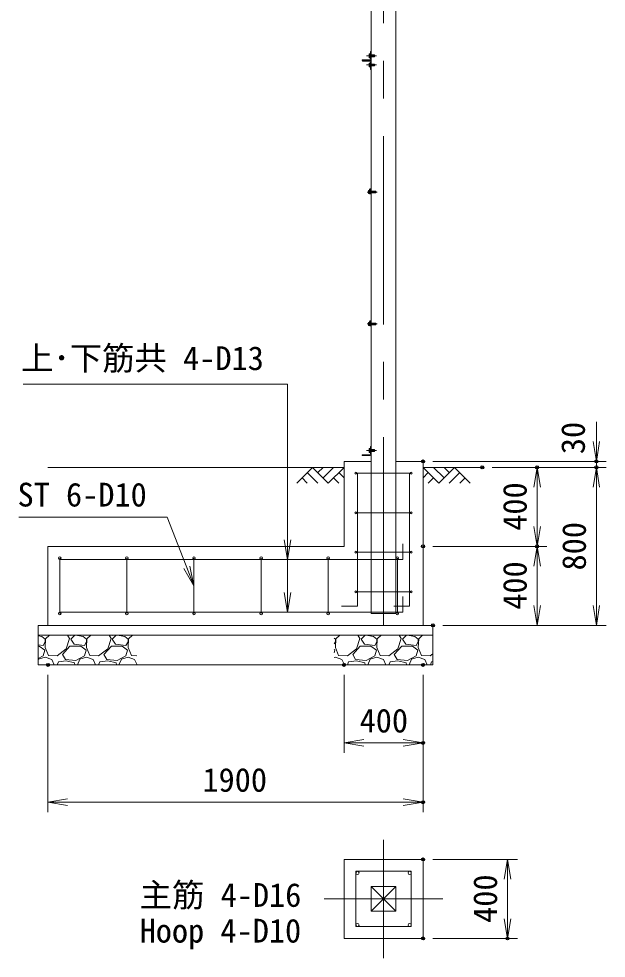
# Model space of a CAD drawing. Units: millimetres at full size. Extents: x -10500 to 10500, y -7425 to 7425.
# Drawn here: x -1393 to 1582, y -4260 to 497 of the extents above; entities that cross this region are included whole.
import ezdxf
from ezdxf.enums import TextEntityAlignment as Align

# ---------------------------------------------------------------- set-up
doc = ezdxf.new("R2010")
doc.units = ezdxf.units.MM
doc.header["$LTSCALE"] = 30
doc.header["$PDMODE"] = 32
doc.header["$PDSIZE"] = 15
doc.linetypes.add('USER1', pattern=[50.8, 31.75, -6.35, 6.35, -6.35])
for name, color, linetype, lineweight in [('0-0_D-STR-TXT', 7, 'Continuous', 13), ('0-1_D-STR-DIM', 7, 'Continuous', 13), ('0-2_D-STR1', 1, 'Continuous', 18), ('0-3_D-BMK', 2, 'USER1', 13), ('0-4_D-STR3', 3, 'Continuous', 13), ('0-5_D-BGD', 7, 'Continuous', 18), ('0-6_0', 7, 'Continuous', 18), ('0-A_D-STR4', 7, 'Continuous', 18), ('0-B_D-DCR-HCH', 7, 'Continuous', 13)]:
    doc.layers.add(name, color=color, linetype=linetype, lineweight=lineweight)
doc.layers.add('0-7_Defpoints', color=253, linetype='Continuous')
doc.styles.add('ＭＳ ゴシック', font='')
doc.styles.get('ＭＳ ゴシック').set_extended_font_data('MS Gothic')

# ---------------------------------------------------------------- blocks, each defined once
blk = doc.blocks.new('_Open')
at = {"layer": '0-6_0'}
blk.add_line((-30, 5), (0, 0), dxfattribs=at)
blk.add_lwpolyline([(-30, -5), (0, 0), (-30, 0)], dxfattribs=at)

msp = doc.modelspace()

# ---------------------------------------------------------------- linework, layer by layer
at = {"layer": '0-0_D-STR-TXT'}
msp.add_line((-32.7, -1352.94), (-32.7, -2238.8), dxfattribs=at)
for points in [[(-1370.66, -1352.94), (-32.7, -1352.94), (-32.7, -2505.8)], [(-1393.34, -2026.24), (-641.29, -2026.24), (-506.68, -2372.43)]]:
    msp.add_lwpolyline(points, dxfattribs=at)
at = {"layer": '0-1_D-STR-DIM'}
for p, q in [((1531.97, -1644.3), (1531.97, -1544.3)), ((704.04, -1744.3), (1581.97, -1744.3)), ((1531.97, -1774.3), (1531.97, -1744.3)), ((1004.04, -1774.3), (1281.97, -1774.3)), ((1004.04, -1774.3), (1581.97, -1774.3)), ((1004.04, -1774.3), (1581.97, -1774.3)), ((1231.97, -2174.3), (1231.97, -1774.3)), ((1531.97, -2574.3), (1531.97, -1774.3)), ((1531.97, -1874.3), (1531.97, -1974.3)), ((704.04, -2174.3), (1281.97, -2174.3)), ((704.04, -2174.3), (1281.97, -2174.3)), ((1231.97, -2574.3), (1231.97, -2174.3)), ((754.04, -2574.3), (1281.97, -2574.3)), ((754.04, -2574.3), (1581.97, -2574.3)), ((-1245.96, -2824.3), (-1245.96, -3519.64)), ((254.04, -2824.3), (254.04, -3219.64)), ((654.04, -2824.3), (654.04, -3519.64)), ((654.04, -2824.3), (654.04, -3219.64)), ((254.04, -3169.64), (654.04, -3169.64)), ((-1245.96, -3469.64), (654.04, -3469.64)), ((704.04, -3759.52), (1131.97, -3759.52)), ((1081.97, -3759.52), (1081.97, -4159.52)), ((704.04, -4159.52), (1131.97, -4159.52))]:
    msp.add_line(p, q, dxfattribs=at)
at = {"layer": '0-2_D-STR1'}
for p, q in [((516.54, -2514.3), (516.54, 4285.7)), ((346.54, 285.7), (346.54, 286.7)), ((346.54, 285.7), (386.54, 285.7)), ((346.54, 285.7), (346.54, 284.7)), ((346.54, 285.7), (386.54, 285.7)), ((349.54, 289.7), (383.04, 289.7)), ((387.54, 294.2), (387.54, 327.7)), ((390.54, 330.7), (391.54, 330.7)), ((391.54, 290.7), (391.54, 330.7)), ((349.54, 281.7), (383.04, 281.7)), ((387.54, 277.2), (387.54, 243.7)), ((390.54, 240.7), (391.54, 240.7)), ((391.54, 280.7), (391.54, 240.7)), ((349.54, -1710.3), (383.04, -1710.3)), ((387.54, -1705.8), (387.54, -1672.3)), ((390.54, -1669.3), (391.54, -1669.3)), ((391.54, -1709.3), (391.54, -1669.3)), ((346.54, -1714.3), (346.54, -1713.3)), ((346.54, -1714.3), (386.54, -1714.3)), ((391.54, -2514.3), (516.54, -2514.3)), ((391.54, -4022.02), (516.54, -3897.02)), ((391.54, -3897.02), (516.54, -4022.02))]:
    msp.add_line(p, q, dxfattribs=at)
msp.add_lwpolyline([(516.54, 4285.7), (391.54, 4285.7), (391.54, -2514.3)], dxfattribs=at)
msp.add_lwpolyline([(391.54, -3897.02), (391.54, -4022.02), (516.54, -4022.02), (516.54, -3897.02)], close=True, dxfattribs=at)
for centre, radius, start, end in [((349.54, 286.7), 3, 90, 180), ((383.04, 294.2), 4.5, 270, 0), ((386.54, 290.7), 5, 270, 0), ((386.54, 280.7), 5, 0, 90), ((390.54, 327.7), 3, 90, 180), ((349.54, 284.7), 3, 180, 270), ((383.04, 277.2), 4.5, 0, 90), ((390.54, 243.7), 3, 180, 270), ((349.54, -1713.3), 3, 90, 180), ((383.04, -1705.8), 4.5, 270, 0), ((386.54, -1709.3), 5, 270, 0), ((390.54, -1672.3), 3, 90, 180)]:
    msp.add_arc(centre, radius, start, end, dxfattribs=at)
at = {"layer": '0-3_D-BMK'}
for p, q in [((454.04, -2574.3), (454.04, 4345.7)), ((418.44, 308.7), (368.44, 308.7)), ((418.44, 262.7), (368.44, 262.7)), ((371.22, -380.3), (421.22, -380.3)), ((371.22, -1048.3), (421.22, -1048.3)), ((418.44, -1689.3), (368.44, -1689.3)), ((454.04, -3659.52), (454.04, -4259.52)), ((154.04, -3959.52), (754.04, -3959.52))]:
    msp.add_line(p, q, dxfattribs=at)
at = {"layer": '0-4_D-STR3'}
for p, q in [((380.54, 316.95), (381.45, 318.52)), ((380.54, 316.95), (380.54, 300.45)), ((380.54, 300.45), (381.45, 298.89)), ((381.45, 318.52), (387.54, 318.52)), ((381.45, 313.61), (387.54, 313.61)), ((381.45, 303.8), (387.54, 303.8)), ((381.45, 298.89), (387.54, 298.89)), ((387.54, 318.52), (387.54, 298.89)), ((391.54, 313.7), (406.04, 313.7)), ((391.54, 312.8), (406.94, 312.8)), ((391.54, 304.6), (406.94, 304.6)), ((391.54, 303.7), (406.04, 303.7)), ((406.04, 313.7), (407.54, 312.2)), ((407.54, 312.2), (407.54, 305.2)), ((380.54, 270.95), (381.45, 272.52)), ((380.54, 270.95), (380.54, 254.45)), ((380.54, 254.45), (381.45, 252.89)), ((381.45, 272.52), (387.54, 272.52)), ((381.45, 267.61), (387.54, 267.61)), ((381.45, 257.8), (387.54, 257.8)), ((381.45, 252.89), (387.54, 252.89)), ((387.54, 272.52), (387.54, 252.89)), ((391.54, 267.7), (406.04, 267.7)), ((391.54, 266.8), (406.94, 266.8)), ((391.54, 258.6), (406.94, 258.6)), ((391.54, 257.7), (406.04, 257.7)), ((406.04, 267.7), (407.54, 266.2)), ((407.54, 266.2), (407.54, 259.2)), ((378.24, -374), (378.94, -372.79)), ((378.24, -374), (378.24, -386.6)), ((383.54, -372.79), (378.94, -372.79)), ((383.54, -376.54), (378.94, -376.54)), ((383.54, -367.3), (383.54, -387.3)), ((383.54, -372.79), (383.54, -387.8)), ((386.54, -364.3), (391.54, -364.3)), ((386.54, -367.8), (386.54, -386.8)), ((386.54, -376.3), (414.34, -376.3)), ((386.54, -377.05), (415.09, -377.05)), ((387.04, -367.3), (391.54, -367.3)), ((391.54, -364.3), (391.54, -367.3)), ((414.34, -376.3), (415.54, -377.5)), ((414.34, -376.3), (414.34, -384.3)), ((415.54, -377.5), (415.54, -383.1)), ((378.24, -386.6), (378.94, -387.8)), ((383.54, -384.05), (378.94, -384.05)), ((383.54, -387.8), (378.94, -387.8)), ((386.54, -383.55), (415.09, -383.55)), ((386.54, -384.3), (414.34, -384.3)), ((386.54, -390.3), (391.54, -390.3)), ((387.04, -387.3), (391.54, -387.3)), ((391.54, -387.3), (391.54, -390.3)), ((414.34, -384.3), (415.54, -383.1)), ((378.24, -1042), (378.94, -1040.79)), ((378.24, -1042), (378.24, -1054.6)), ((383.54, -1040.79), (378.94, -1040.79)), ((383.54, -1044.54), (378.94, -1044.54)), ((383.54, -1035.3), (383.54, -1055.3)), ((383.54, -1040.79), (383.54, -1055.8)), ((386.54, -1032.3), (391.54, -1032.3)), ((386.54, -1035.8), (386.54, -1054.8)), ((386.54, -1044.3), (414.34, -1044.3)), ((386.54, -1045.05), (415.09, -1045.05)), ((387.04, -1035.3), (391.54, -1035.3)), ((391.54, -1032.3), (391.54, -1035.3)), ((414.34, -1044.3), (415.54, -1045.5)), ((414.34, -1044.3), (414.34, -1052.3)), ((415.54, -1045.5), (415.54, -1051.1)), ((378.24, -1054.6), (378.94, -1055.8)), ((383.54, -1052.05), (378.94, -1052.05)), ((383.54, -1055.8), (378.94, -1055.8)), ((386.54, -1051.55), (415.09, -1051.55)), ((386.54, -1052.3), (414.34, -1052.3)), ((386.54, -1058.3), (391.54, -1058.3)), ((387.04, -1055.3), (391.54, -1055.3)), ((391.54, -1055.3), (391.54, -1058.3)), ((414.34, -1052.3), (415.54, -1051.1)), ((380.54, -1681.05), (381.45, -1679.48)), ((380.54, -1681.05), (380.54, -1697.55)), ((380.54, -1697.55), (381.45, -1699.11)), ((381.45, -1679.48), (387.54, -1679.48)), ((381.45, -1684.39), (387.54, -1684.39)), ((381.45, -1694.2), (387.54, -1694.2)), ((381.45, -1699.11), (387.54, -1699.11)), ((387.54, -1679.48), (387.54, -1699.11)), ((391.54, -1684.3), (406.04, -1684.3)), ((391.54, -1685.2), (406.94, -1685.2)), ((391.54, -1693.4), (406.94, -1693.4)), ((391.54, -1694.3), (406.04, -1694.3)), ((406.04, -1684.3), (407.54, -1685.8)), ((407.54, -1685.8), (407.54, -1692.8)), ((314.04, -1804.3), (594.04, -1804.3)), ((322.04, -1804.3), (322.04, -2477.8)), ((586.04, -1804.3), (586.04, -2477.8)), ((314.04, -2004.3), (594.04, -2004.3)), ((551.04, -2240.8), (551.04, -2160.8)), ((-1185.96, -2514.3), (-1185.96, -2234.3)), ((-845.96, -2514.3), (-845.96, -2234.3)), ((-505.96, -2514.3), (-505.96, -2234.3)), ((-165.96, -2514.3), (-165.96, -2234.3)), ((174.04, -2514.3), (174.04, -2234.3)), ((314.04, -2204.3), (594.04, -2204.3)), ((524.04, -2514.3), (524.04, -2234.3)), ((-1185.96, -2240.8), (551.04, -2240.8)), ((314.04, -2404.3), (594.04, -2404.3)), ((551.04, -2507.8), (551.04, -2427.8)), ((-1185.96, -2507.8), (551.04, -2507.8)), ((322.04, -2477.8), (242.04, -2477.8)), ((506.04, -2477.8), (586.04, -2477.8))]:
    msp.add_line(p, q, dxfattribs=at)
for points in [[(406.04, 313.7), (406.04, 303.7), (407.54, 305.2)], [(406.04, 267.7), (406.04, 257.7), (407.54, 259.2)], [(406.04, -1684.3), (406.04, -1694.3), (407.54, -1692.8)]]:
    msp.add_lwpolyline(points, dxfattribs=at)
msp.add_lwpolyline([(314.04, -4099.52), (594.04, -4099.52), (594.04, -3819.52), (314.04, -3819.52)], close=True, dxfattribs=at)
for centre, radius in [((314.04, -1804.3), 5), ((594.04, -1804.3), 5), ((314.04, -2004.3), 5), ((594.04, -2004.3), 5), ((-1185.96, -2234.3), 6.5), ((-845.96, -2234.3), 6.5), ((-505.96, -2234.3), 6.5), ((-165.96, -2234.3), 6.5), ((174.04, -2234.3), 6.5), ((314.04, -2204.3), 5), ((524.04, -2234.3), 6.5), ((594.04, -2204.3), 5), ((314.04, -2404.3), 5), ((594.04, -2404.3), 5), ((-1185.96, -2514.3), 6.5), ((-845.96, -2514.3), 6.5), ((-505.96, -2514.3), 6.5), ((-165.96, -2514.3), 6.5), ((174.04, -2514.3), 6.5), ((524.04, -2514.3), 6.5), ((322.04, -3827.52), 8), ((586.04, -3827.52), 8), ((322.04, -4091.52), 8), ((586.04, -4091.52), 8)]:
    msp.add_circle(centre, radius, dxfattribs=at)
for centre, radius, start, end in [((385.03, 316.07), 4.34, 145.61575, 214.38425), ((385.03, 301.34), 4.34, 145.61575, 214.38425), ((396.93, 308.7), 16.24, 162.41205, 197.58795), ((385.03, 270.07), 4.34, 145.61575, 214.38425), ((385.03, 255.34), 4.34, 145.61575, 214.38425), ((396.93, 262.7), 16.24, 162.41205, 197.58795), ((381.68, -374.67), 3.32, 145.61585, 214.38415), ((390.78, -380.3), 12.42, 162.4121, 197.5879), ((386.54, -367.3), 3, 90, 180), ((387.04, -367.8), 0.5, 90, 180), ((381.68, -385.92), 3.32, 145.61585, 214.38415), ((386.54, -387.3), 3, 180, 270), ((387.04, -386.8), 0.5, 180, 270), ((381.68, -1042.67), 3.32, 145.61585, 214.38415), ((390.78, -1048.3), 12.42, 162.4121, 197.5879), ((386.54, -1035.3), 3, 90, 180), ((387.04, -1035.8), 0.5, 90, 180), ((381.68, -1053.92), 3.32, 145.61585, 214.38415), ((386.54, -1055.3), 3, 180, 270), ((387.04, -1054.8), 0.5, 180, 270), ((385.03, -1681.93), 4.34, 145.61575, 214.38425), ((385.03, -1696.66), 4.34, 145.61575, 214.38425), ((396.93, -1689.3), 16.24, 162.41205, 197.58795)]:
    msp.add_arc(centre, radius, start, end, dxfattribs=at)
at = {"layer": '0-5_D-BGD'}
for p, q in [((254.04, -1774.3), (-1245.96, -1774.3)), ((654.04, -1774.3), (954.04, -1774.3))]:
    msp.add_line(p, q, dxfattribs=at)
at = {"layer": '0-7_Defpoints'}
for p in [(654.04, -1744.3), (1531.97, -1744.3), (954.04, -1774.3), (1231.97, -1774.3), (1531.97, -1774.3), (654.04, -2174.3), (1231.97, -2174.3), (704.04, -2574.3), (-1245.96, -2774.3), (254.04, -2774.3), (654.04, -2774.3), (654.04, -3169.64), (654.04, -3469.64), (654.04, -3759.52), (654.04, -4159.52), (1081.97, -4159.52)]:
    msp.add_point(p, dxfattribs=at)
at = {"layer": '0-A_D-STR4'}
for p, q in [((254.04, -1744.3), (391.54, -1744.3)), ((516.54, -1744.3), (654.04, -1744.3)), ((654.04, -1744.3), (654.04, -2574.3)), ((-1245.96, -2574.3), (-1245.96, -2174.3)), ((704.04, -2574.3), (-1295.96, -2574.3)), ((-1295.96, -2574.3), (-1295.96, -2774.3)), ((704.04, -2574.3), (704.04, -2774.3)), ((704.04, -2624.3), (-1295.96, -2624.3)), ((704.04, -2774.3), (-1295.96, -2774.3))]:
    msp.add_line(p, q, dxfattribs=at)
msp.add_lwpolyline([(254.04, -1744.3), (254.04, -2174.3), (-1245.96, -2174.3)], dxfattribs=at)
msp.add_lwpolyline([(254.04, -4159.52), (654.04, -4159.52), (654.04, -3759.52), (254.04, -3759.52)], close=True, dxfattribs=at)
at = {"layer": '0-B_D-DCR-HCH'}
for p, q in [((94.41, -1774.3), (14.59, -1854.11)), ((67.8, -1800.9), (121.26, -1854.11)), ((94.41, -1774.3), (174.22, -1854.11)), ((121.01, -1800.9), (147.62, -1774.3)), ((147.62, -1827.51), (200.83, -1774.3)), ((174.22, -1854.11), (254.04, -1774.3)), ((227.44, -1800.9), (254.04, -1827.39)), ((733.86, -1854.11), (654.04, -1774.3)), ((680.65, -1800.9), (654.04, -1827.39)), ((760.47, -1827.51), (707.25, -1774.3)), ((813.68, -1774.3), (733.86, -1854.11)), ((787.21, -1801.04), (760.47, -1774.3)), ((840.28, -1800.9), (786.83, -1854.11)), ((813.68, -1774.3), (893.5, -1854.11)), ((41.19, -1827.51), (67.92, -1854.11)), ((200.83, -1827.51), (227.56, -1854.11)), ((707.25, -1827.51), (680.53, -1854.11)), ((866.89, -1827.51), (840.16, -1854.11)), ((-1276.8, -2630.1), (-1295.96, -2627.23)), ((-1260, -2644.8), (-1276.8, -2630.1)), ((-1270.5, -2676.3), (-1260, -2657.4)), ((-1257.9, -2642.7), (-1260, -2686.8)), ((-1260, -2657.4), (-1260, -2644.8)), ((-1237.74, -2624.3), (-1257.9, -2642.7)), ((-1152.9, -2693.1), (-1136.1, -2640.6)), ((-1136.1, -2640.6), (-1146.06, -2624.3)), ((-1130.44, -2624.3), (-1129.8, -2625.9)), ((-1109.3, -2624.3), (-1129.8, -2644.8)), ((-1129.8, -2625.9), (-1127.13, -2624.3)), ((-1129.8, -2644.8), (-1113, -2670)), ((-1066.8, -2630.1), (-1105.5, -2624.3)), ((-1050, -2644.8), (-1066.8, -2630.1)), ((-1060.5, -2676.3), (-1050, -2657.4)), ((-1047.9, -2642.7), (-1050, -2686.8)), ((-1050, -2657.4), (-1050, -2644.8)), ((-1027.74, -2624.3), (-1047.9, -2642.7)), ((-942.9, -2693.1), (-926.1, -2640.6)), ((-926.1, -2640.6), (-936.06, -2624.3)), ((-920.44, -2624.3), (-919.8, -2625.9)), ((-899.3, -2624.3), (-919.8, -2644.8)), ((-919.8, -2625.9), (-917.13, -2624.3)), ((-919.8, -2644.8), (-903, -2670)), ((-856.8, -2630.1), (-895.5, -2624.3)), ((-840, -2644.8), (-856.8, -2630.1)), ((-850.5, -2676.3), (-840, -2657.4)), ((-837.9, -2642.7), (-840, -2686.8)), ((-840, -2657.4), (-840, -2644.8)), ((-817.74, -2624.3), (-837.9, -2642.7)), ((210, -2644.8), (204.04, -2639.59)), ((204.04, -2668.12), (210, -2657.4)), ((212.1, -2642.7), (210, -2686.8)), ((210, -2657.4), (210, -2644.8)), ((232.26, -2624.3), (212.1, -2642.7)), ((317.1, -2693.1), (333.9, -2640.6)), ((333.9, -2640.6), (323.94, -2624.3)), ((339.56, -2624.3), (340.2, -2625.9)), ((360.7, -2624.3), (340.2, -2644.8)), ((340.2, -2625.9), (342.87, -2624.3)), ((340.2, -2644.8), (357, -2670)), ((403.2, -2630.1), (364.5, -2624.3)), ((420, -2644.8), (403.2, -2630.1)), ((409.5, -2676.3), (420, -2657.4)), ((422.1, -2642.7), (420, -2686.8)), ((420, -2657.4), (420, -2644.8)), ((442.26, -2624.3), (422.1, -2642.7)), ((527.1, -2693.1), (543.9, -2640.6)), ((543.9, -2640.6), (533.94, -2624.3)), ((549.56, -2624.3), (550.2, -2625.9)), ((570.7, -2624.3), (550.2, -2644.8)), ((550.2, -2625.9), (552.87, -2624.3)), ((550.2, -2644.8), (567, -2670)), ((613.2, -2630.1), (574.5, -2624.3)), ((630, -2644.8), (613.2, -2630.1)), ((619.5, -2676.3), (630, -2657.4)), ((632.1, -2642.7), (630, -2686.8)), ((630, -2657.4), (630, -2644.8)), ((652.26, -2624.3), (632.1, -2642.7)), ((-1295.96, -2673.25), (-1270.5, -2676.3)), ((-1295.96, -2680.5), (-1289.4, -2680.5)), ((-1289.4, -2680.5), (-1262.1, -2699.4)), ((-1262.1, -2699.4), (-1270.5, -2728.8)), ((-1260, -2686.8), (-1243.2, -2726.7)), ((-1199.1, -2728.8), (-1152.9, -2693.1)), ((-1171.8, -2722.5), (-1134, -2680.5)), ((-1134, -2680.5), (-1079.4, -2680.5)), ((-1113, -2670), (-1060.5, -2676.3)), ((-1079.4, -2680.5), (-1052.1, -2699.4)), ((-1052.1, -2699.4), (-1060.5, -2728.8)), ((-1050, -2686.8), (-1033.2, -2726.7)), ((-989.1, -2728.8), (-942.9, -2693.1)), ((-961.8, -2722.5), (-924, -2680.5)), ((-924, -2680.5), (-869.4, -2680.5)), ((-903, -2670), (-850.5, -2676.3)), ((-869.4, -2680.5), (-842.1, -2699.4)), ((-842.1, -2699.4), (-850.5, -2728.8)), ((-840, -2686.8), (-823.2, -2726.7)), ((204.04, -2696.73), (207.9, -2699.4)), ((207.9, -2699.4), (204.04, -2712.9)), ((210, -2686.8), (226.8, -2726.7)), ((270.9, -2728.8), (317.1, -2693.1)), ((298.2, -2722.5), (336, -2680.5)), ((336, -2680.5), (390.6, -2680.5)), ((357, -2670), (409.5, -2676.3)), ((390.6, -2680.5), (417.9, -2699.4)), ((417.9, -2699.4), (409.5, -2728.8)), ((420, -2686.8), (436.8, -2726.7)), ((480.9, -2728.8), (527.1, -2693.1)), ((508.2, -2722.5), (546, -2680.5)), ((546, -2680.5), (600.6, -2680.5)), ((567, -2670), (619.5, -2676.3)), ((600.6, -2680.5), (627.9, -2699.4)), ((627.9, -2699.4), (619.5, -2728.8)), ((630, -2686.8), (646.8, -2726.7)), ((-1270.5, -2728.8), (-1295.96, -2742.13)), ((-1295.96, -2751.1), (-1293.6, -2745.6)), ((-1293.6, -2745.6), (-1260, -2735.1)), ((-1260, -2735.1), (-1226.4, -2747.7)), ((-1243.2, -2726.7), (-1199.1, -2728.8)), ((-1226.4, -2747.7), (-1214.13, -2774.3)), ((-1198.84, -2774.3), (-1192.8, -2758.2)), ((-1152.9, -2754), (-1192.8, -2758.2)), ((-1157.1, -2747.7), (-1171.8, -2722.5)), ((-1104.6, -2751.9), (-1157.1, -2747.7)), ((-1110.9, -2764.5), (-1152.9, -2754)), ((-1060.5, -2728.8), (-1104.6, -2751.9)), ((-1095.9, -2774.3), (-1083.6, -2745.6)), ((-1083.6, -2745.6), (-1050, -2735.1)), ((-1050, -2735.1), (-1016.4, -2747.7)), ((-1033.2, -2726.7), (-989.1, -2728.8)), ((-1016.4, -2747.7), (-1004.13, -2774.3)), ((-988.84, -2774.3), (-982.8, -2758.2)), ((-942.9, -2754), (-982.8, -2758.2)), ((-947.1, -2747.7), (-961.8, -2722.5)), ((-894.6, -2751.9), (-947.1, -2747.7)), ((-900.9, -2764.5), (-942.9, -2754)), ((-850.5, -2728.8), (-894.6, -2751.9)), ((-885.9, -2774.3), (-873.6, -2745.6)), ((-873.6, -2745.6), (-840, -2735.1)), ((-840, -2735.1), (-806.4, -2747.7)), ((-823.2, -2726.7), (-795.96, -2728)), ((-806.4, -2747.7), (-795.96, -2770.33)), ((204.04, -2736.96), (210, -2735.1)), ((210, -2735.1), (243.6, -2747.7)), ((226.8, -2726.7), (270.9, -2728.8)), ((243.6, -2747.7), (255.87, -2774.3)), ((271.16, -2774.3), (277.2, -2758.2)), ((317.1, -2754), (277.2, -2758.2)), ((312.9, -2747.7), (298.2, -2722.5)), ((365.4, -2751.9), (312.9, -2747.7)), ((359.1, -2764.5), (317.1, -2754)), ((409.5, -2728.8), (365.4, -2751.9)), ((374.1, -2774.3), (386.4, -2745.6)), ((386.4, -2745.6), (420, -2735.1)), ((420, -2735.1), (453.6, -2747.7)), ((436.8, -2726.7), (480.9, -2728.8)), ((453.6, -2747.7), (465.87, -2774.3)), ((481.16, -2774.3), (487.2, -2758.2)), ((527.1, -2754), (487.2, -2758.2)), ((522.9, -2747.7), (508.2, -2722.5)), ((575.4, -2751.9), (522.9, -2747.7)), ((569.1, -2764.5), (527.1, -2754)), ((619.5, -2728.8), (575.4, -2751.9)), ((584.1, -2774.3), (596.4, -2745.6)), ((596.4, -2745.6), (630, -2735.1)), ((630, -2735.1), (663.6, -2747.7)), ((646.8, -2726.7), (690.9, -2728.8)), ((663.6, -2747.7), (675.87, -2774.3)), ((690.9, -2728.8), (704.04, -2718.64)), ((691.16, -2774.3), (697.2, -2758.2)), ((704.04, -2757.48), (697.2, -2758.2)), ((-1108.94, -2774.3), (-1110.9, -2764.5)), ((-898.94, -2774.3), (-900.9, -2764.5)), ((361.06, -2774.3), (359.1, -2764.5)), ((571.06, -2774.3), (569.1, -2764.5))]:
    msp.add_line(p, q, dxfattribs=at)

# ---------------------------------------------------------------- block references
at = {"layer": '0-0_D-STR-TXT', "xscale": 3.333333, "yscale": 3.333333}
for p, rotation in [((-32.7, -2240.8), 270), ((-505.96, -2374.3), 291.24717), ((-32.7, -2507.8), 270)]:
    msp.add_blockref('_Open', p, dxfattribs=dict(at, rotation=rotation))
at = {"layer": '0-1_D-STR-DIM', "xscale": 3.333333, "yscale": 3.333333}
for p, rotation in [((1531.97, -1744.3), 270), ((1231.97, -1774.3), 90), ((1531.97, -1774.3), 90), ((1531.97, -1774.3), 90), ((1231.97, -2174.3), 270), ((1231.97, -2174.3), 90), ((1231.97, -2574.3), 270), ((1531.97, -2574.3), 270), ((254.04, -3169.64), 180), ((-1245.96, -3469.64), 180), ((1081.97, -3759.52), 90), ((1081.97, -4159.52), 270)]:
    msp.add_blockref('_Open', p, dxfattribs=dict(at, rotation=rotation))
for p in [(654.04, -3169.64), (654.04, -3469.64)]:
    msp.add_blockref('_Open', p, dxfattribs=at)

# ---------------------------------------------------------------- texts
at = {"layer": '0-0_D-STR-TXT', "style": 'ＭＳ ゴシック'}
for s, p in [('上･下筋共 4-D13', (-1381.45, -1317.98)), ('ST 6-D10', (-1399.69, -2008.74)), ('主筋 4-D16', (-781.37, -4035.6)), ('Hoop 4-D10', (-781.37, -4216.43))]:
    msp.add_text(s, height=120.3, dxfattribs=at).set_placement(p, align=Align.BOTTOM_LEFT)
at = {"layer": '0-1_D-STR-DIM', "style": 'ＭＳ ゴシック'}
for s, p in [('30', (1510.08, -1707.59)), ('400', (1215.1, -2095.55)), ('800', (1515.1, -2296.5)), ('400', (1215.1, -2495.55)), ('400', (1065.1, -4080.77))]:
    msp.add_text(s, height=120.3, rotation=90, dxfattribs=at).set_placement(p, align=Align.BOTTOM_LEFT)
for s, p in [('400', (332.79, -3152.77)), ('1900', (-463.26, -3452.77))]:
    msp.add_text(s, height=120.3, dxfattribs=at).set_placement(p, align=Align.BOTTOM_LEFT)

doc.saveas('drawing.dxf')
